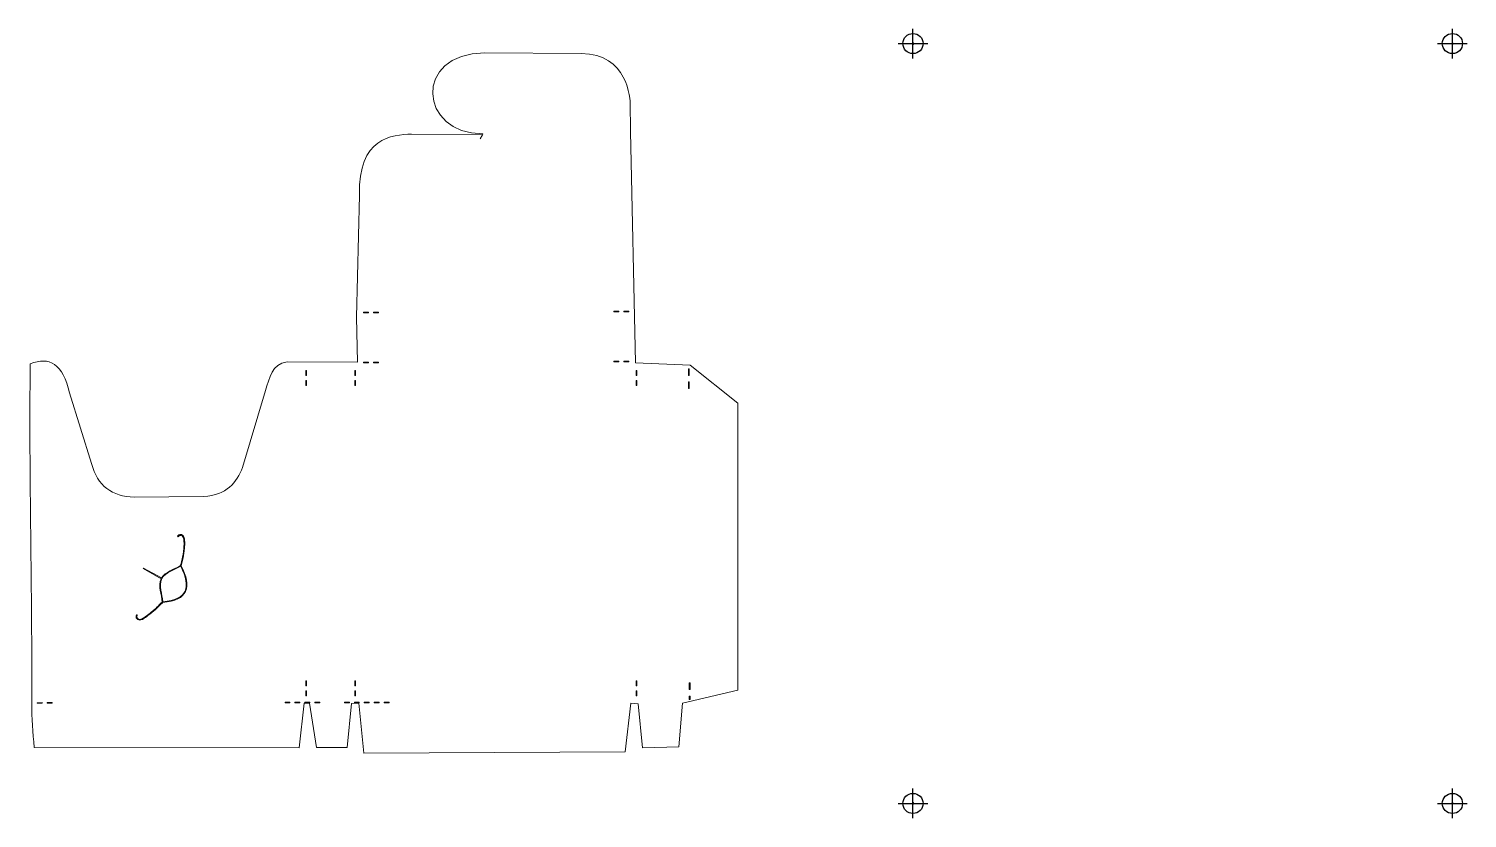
# Model space of a CAD drawing. Header units: centimetres. Extents: x -11.2 to 34.3, y -13.1 to 11.8.
import ezdxf

# ---------------------------------------------------------------- set-up
doc = ezdxf.new("R2010")
doc.units = ezdxf.units.CM
doc.header["$MEASUREMENT"] = 0
doc.layers.add('Layer 1', color=7, linetype='Continuous')

msp = doc.modelspace()

# ---------------------------------------------------------------- linework, layer by layer
at = {"layer": 'Layer 1', "lineweight": 30}
for centre in [(16.74872, 11.37896), (33.82228, 11.37896), (16.74872, -12.67187), (33.82228, -12.67187)]:
    msp.add_ellipse(centre, major_axis=(0, 0.31932), ratio=1, dxfattribs=at)
for points in [[(16.74873, 10.91022), (16.74873, 10.91022), (16.74873, 11.84772), (16.74873, 11.84772)], [(33.82228, 10.91022), (33.82228, 10.91022), (33.82228, 11.84772), (33.82228, 11.84772)], [(16.27998, 11.37897), (16.27998, 11.37897), (17.21748, 11.37897), (17.21748, 11.37897)], [(33.35353, 11.37897), (33.35353, 11.37897), (34.29103, 11.37897), (34.29103, 11.37897)], [(16.74873, -13.14064), (16.74873, -13.14064), (16.74873, -12.20314), (16.74873, -12.20314)], [(33.82228, -13.14064), (33.82228, -13.14064), (33.82228, -12.20314), (33.82228, -12.20314)], [(16.27998, -12.67189), (16.27998, -12.67189), (17.21748, -12.67189), (17.21748, -12.67189)], [(33.35353, -12.67189), (33.35353, -12.67189), (34.29103, -12.67189), (34.29103, -12.67189)]]:
    msp.add_open_spline(points, degree=3, dxfattribs=at)
at = {"layer": 'Layer 1', "color": 7}
for points in [[(16.77216, 11.37897), (16.77216, 11.36603), (16.76167, 11.35553), (16.74872, 11.35553), (16.74872, 11.35553), (16.73578, 11.35553), (16.72528, 11.36602), (16.72528, 11.37897), (16.72528, 11.37897), (16.72528, 11.39191), (16.73577, 11.40241), (16.74872, 11.40241), (16.74872, 11.40241), (16.76166, 11.40241), (16.77216, 11.39192), (16.77216, 11.37897)], [(33.84572, 11.37897), (33.84572, 11.36603), (33.83523, 11.35553), (33.82228, 11.35553), (33.82228, 11.35553), (33.80934, 11.35553), (33.79884, 11.36602), (33.79884, 11.37897), (33.79884, 11.37897), (33.79884, 11.39191), (33.80933, 11.40241), (33.82228, 11.40241), (33.82228, 11.40241), (33.83522, 11.40241), (33.84572, 11.39192), (33.84572, 11.37897)], [(16.77216, -12.67189), (16.77216, -12.68483), (16.76167, -12.69533), (16.74872, -12.69533), (16.74872, -12.69533), (16.73578, -12.69533), (16.72528, -12.68484), (16.72528, -12.67189), (16.72528, -12.67189), (16.72528, -12.65895), (16.73577, -12.64845), (16.74872, -12.64845), (16.74872, -12.64845), (16.76166, -12.64845), (16.77216, -12.65894), (16.77216, -12.67189)], [(33.84572, -12.67189), (33.84572, -12.68483), (33.83523, -12.69533), (33.82228, -12.69533), (33.82228, -12.69533), (33.80934, -12.69533), (33.79884, -12.68484), (33.79884, -12.67189), (33.79884, -12.67189), (33.79884, -12.65895), (33.80933, -12.64845), (33.82228, -12.64845), (33.82228, -12.64845), (33.83522, -12.64845), (33.84572, -12.65894), (33.84572, -12.67189)]]:
    msp.add_open_spline(points, degree=3, knots=[0, 0, 0, 0, 0.2, 0.2, 0.2, 0.2, 0.4, 0.4, 0.4, 0.4, 0.6, 0.6, 0.6, 0.6, 1, 1, 1, 1], dxfattribs=at)
at = {"layer": 'Layer 1', "color": 54, "lineweight": 20}
for points, knots in [([(3.20212, 11.08108), (0.90262, 11.0711), (1.11215, 8.50827), (3.13763, 8.5262), (3.13763, 8.5262), (3.13763, 8.5262), (3.12109, 8.49395), (3.12109, 8.49395), (3.12109, 8.49395), (3.12109, 8.49395), (3.05366, 8.36406), (3.05366, 8.36406), (3.05366, 8.36406), (3.05366, 8.36406), (3.12099, 8.49344), (3.12099, 8.49344), (3.12099, 8.49344), (3.12099, 8.49344), (0.8771, 8.51131), (0.8771, 8.51131), (0.8771, 8.51131), (0.27186, 8.49414), (-0.82037, 8.40692), (-0.76828, 6.58068), (-0.76828, 6.58068), (-0.76828, 6.58068), (-0.86833, 2.72024), (-0.86833, 2.72024), (-0.86833, 2.72024), (-0.86833, 2.72024), (-0.82864, 1.28984), (-0.82864, 1.28984), (-0.82864, 1.28984), (-0.82864, 1.28984), (-3.05858, 1.30059), (-3.05858, 1.30059), (-3.05858, 1.30059), (-3.55334, 1.24637), (-3.60758, 0.7833), (-3.74815, 0.40018), (-3.74815, 0.40018), (-3.74815, 0.40018), (-4.46914, -2.0406), (-4.46914, -2.0406), (-4.46914, -2.0406), (-4.66764, -2.51104), (-4.95601, -2.91254), (-5.70855, -2.96085), (-5.70855, -2.96085), (-5.70855, -2.96085), (-7.8988, -2.98069), (-7.8988, -2.98069), (-7.8988, -2.98069), (-8.59181, -2.95642), (-9.06256, -2.62824), (-9.249, -1.91078), (-9.249, -1.91078), (-9.249, -1.91078), (-9.94932, 0.31999), (-9.94932, 0.31999), (-9.94932, 0.31999), (-10.15209, 1.24453), (-10.58697, 1.48851), (-11.18955, 1.24024), (-11.18955, 1.24024), (-11.23639, -2.36386), (-11.12036, -5.97691), (-11.14407, -9.50184), (-11.14407, -9.50184), (-11.14722, -9.96922), (-11.09703, -10.43506), (-11.06966, -10.90165), (-11.06966, -10.90165), (-11.06966, -10.90165), (-2.67823, -10.91157), (-2.67823, -10.91157), (-2.67823, -10.91157), (-2.67823, -10.91157), (-2.51865, -9.50184), (-2.51865, -9.50184), (-2.51865, -9.50184), (-2.51865, -9.50184), (-2.34832, -9.50184), (-2.34832, -9.50184), (-2.34832, -9.50184), (-2.34832, -9.50184), (-2.12839, -10.90165), (-2.12839, -10.90165), (-2.12839, -10.90165), (-2.12839, -10.90165), (-1.15853, -10.90165), (-1.15853, -10.90165), (-1.15853, -10.90165), (-1.15853, -10.90165), (-1.01797, -9.51176), (-1.01797, -9.51176), (-1.01797, -9.51176), (-1.01797, -9.51176), (-0.78811, -9.50184), (-0.78811, -9.50184), (-0.78811, -9.50184), (-0.78811, -9.50184), (-0.62771, -11.08107), (-0.62771, -11.08107), (-0.62771, -11.08107), (-0.62771, -11.08107), (7.643, -11.04221), (7.643, -11.04221), (7.643, -11.04221), (7.643, -11.04221), (7.82325, -9.50184), (7.82325, -9.50184), (7.82325, -9.50184), (7.82325, -9.50184), (8.05311, -9.52168), (8.05311, -9.52168), (8.05311, -9.52168), (8.05311, -9.52168), (8.19284, -10.91157), (8.19284, -10.91157), (8.19284, -10.91157), (8.19284, -10.91157), (9.33303, -10.8818), (9.33303, -10.8818), (9.33303, -10.8818), (9.33303, -10.8818), (9.45292, -9.50183), (9.45292, -9.50183), (9.45292, -9.50183), (9.45292, -9.50183), (11.20082, -9.08263), (11.20082, -9.08263), (11.20082, -9.08263), (11.20082, -9.08263), (11.20082, 0.00072), (11.20082, 0.00072), (11.20082, 0.00072), (11.20082, 0.00072), (9.69352, 1.19974), (9.69352, 1.19974), (9.69352, 1.19974), (9.69352, 1.19974), (7.96298, 1.27002), (7.96298, 1.27002), (7.96298, 1.27002), (7.96298, 1.27002), (7.81333, 8.60063), (7.81333, 8.60063), (7.81333, 8.60063), (7.80788, 8.86701), (7.80062, 9.15472), (7.79679, 9.41753), (7.79679, 9.41753), (7.80406, 9.63658), (7.72273, 11.0586), (6.25228, 11.06125), (6.25228, 11.06125), (6.25228, 11.06125), (3.20213, 11.08109), (3.20213, 11.08109), (3.20213, 11.08109), (3.20213, 11.08109), (3.20212, 11.08108), (3.20212, 11.08108)], [0, 0, 0, 0, 0.02380952, 0.02380952, 0.02380952, 0.02380952, 0.04761905, 0.04761905, 0.04761905, 0.04761905, 0.07142857, 0.07142857, 0.07142857, 0.07142857, 0.0952381, 0.0952381, 0.0952381, 0.0952381, 0.11904762, 0.11904762, 0.11904762, 0.11904762, 0.14285714, 0.14285714, 0.14285714, 0.14285714, 0.16666667, 0.16666667, 0.16666667, 0.16666667, 0.19047619, 0.19047619, 0.19047619, 0.19047619, 0.21428571, 0.21428571, 0.21428571, 0.21428571, 0.23809524, 0.23809524, 0.23809524, 0.23809524, 0.26190476, 0.26190476, 0.26190476, 0.26190476, 0.28571429, 0.28571429, 0.28571429, 0.28571429, 0.30952381, 0.30952381, 0.30952381, 0.30952381, 0.33333333, 0.33333333, 0.33333333, 0.33333333, 0.35714286, 0.35714286, 0.35714286, 0.35714286, 0.38095238, 0.38095238, 0.38095238, 0.38095238, 0.4047619, 0.4047619, 0.4047619, 0.4047619, 0.42857143, 0.42857143, 0.42857143, 0.42857143, 0.45238095, 0.45238095, 0.45238095, 0.45238095, 0.47619048, 0.47619048, 0.47619048, 0.47619048, 0.5, 0.5, 0.5, 0.5, 0.52380952, 0.52380952, 0.52380952, 0.52380952, 0.54761905, 0.54761905, 0.54761905, 0.54761905, 0.57142857, 0.57142857, 0.57142857, 0.57142857, 0.5952381, 0.5952381, 0.5952381, 0.5952381, 0.61904762, 0.61904762, 0.61904762, 0.61904762, 0.64285714, 0.64285714, 0.64285714, 0.64285714, 0.66666667, 0.66666667, 0.66666667, 0.66666667, 0.69047619, 0.69047619, 0.69047619, 0.69047619, 0.71428571, 0.71428571, 0.71428571, 0.71428571, 0.73809524, 0.73809524, 0.73809524, 0.73809524, 0.76190476, 0.76190476, 0.76190476, 0.76190476, 0.78571429, 0.78571429, 0.78571429, 0.78571429, 0.80952381, 0.80952381, 0.80952381, 0.80952381, 0.83333333, 0.83333333, 0.83333333, 0.83333333, 0.85714286, 0.85714286, 0.85714286, 0.85714286, 0.88095238, 0.88095238, 0.88095238, 0.88095238, 0.9047619, 0.9047619, 0.9047619, 0.9047619, 0.92857143, 0.92857143, 0.92857143, 0.92857143, 0.95238095, 0.95238095, 0.95238095, 0.95238095, 1, 1, 1, 1]), ([(-0.64343, 2.87983), (-0.64343, 2.87983), (-0.48468, 2.87983), (-0.48468, 2.87983), (-0.48468, 2.87983), (-0.48468, 2.87983), (-0.48468, 2.85999), (-0.48468, 2.85999), (-0.48468, 2.85999), (-0.48468, 2.85999), (-0.64343, 2.85999), (-0.64343, 2.85999), (-0.64343, 2.85999), (-0.64343, 2.85999), (-0.64343, 2.87983), (-0.64343, 2.87983)], [0, 0, 0, 0, 0.2, 0.2, 0.2, 0.2, 0.4, 0.4, 0.4, 0.4, 0.6, 0.6, 0.6, 0.6, 1, 1, 1, 1]), ([(-0.16801, 2.88148), (-0.16801, 2.88148), (-0.16801, 2.86164), (-0.16801, 2.86164), (-0.16801, 2.86164), (-0.16801, 2.86164), (-0.32676, 2.86081), (-0.32676, 2.86081), (-0.32676, 2.86081), (-0.32676, 2.86081), (-0.32676, 2.88065), (-0.32676, 2.88065), (-0.32676, 2.88065), (-0.32676, 2.88065), (-0.16801, 2.88148), (-0.16801, 2.88148)], [0, 0, 0, 0, 0.2, 0.2, 0.2, 0.2, 0.4, 0.4, 0.4, 0.4, 0.6, 0.6, 0.6, 0.6, 1, 1, 1, 1]), ([(7.43546, 2.90711), (7.43546, 2.90711), (7.43546, 2.88727), (7.43546, 2.88727), (7.43546, 2.88727), (7.43546, 2.88727), (7.27754, 2.88727), (7.27754, 2.88727), (7.27754, 2.88727), (7.27754, 2.88727), (7.27754, 2.90629), (7.27754, 2.90629), (7.27754, 2.90629), (7.27754, 2.90629), (7.43546, 2.90712), (7.43546, 2.90712), (7.43546, 2.90712), (7.43546, 2.90712), (7.43546, 2.90712), (7.43546, 2.90712), (7.43546, 2.90712), (7.43546, 2.90712), (7.43546, 2.90711), (7.43546, 2.90711)], [0, 0, 0, 0, 0.14285714, 0.14285714, 0.14285714, 0.14285714, 0.28571429, 0.28571429, 0.28571429, 0.28571429, 0.42857143, 0.42857143, 0.42857143, 0.42857143, 0.57142857, 0.57142857, 0.57142857, 0.57142857, 0.71428571, 0.71428571, 0.71428571, 0.71428571, 1, 1, 1, 1]), ([(7.75296, 2.90794), (7.75296, 2.90794), (7.75296, 2.8881), (7.75296, 2.8881), (7.75296, 2.8881), (7.75296, 2.8881), (7.59421, 2.88727), (7.59421, 2.88727), (7.59421, 2.88727), (7.59421, 2.88727), (7.59421, 2.90711), (7.59421, 2.90711), (7.59421, 2.90711), (7.59421, 2.90711), (7.75296, 2.90794), (7.75296, 2.90794)], [0, 0, 0, 0, 0.2, 0.2, 0.2, 0.2, 0.4, 0.4, 0.4, 0.4, 0.6, 0.6, 0.6, 0.6, 1, 1, 1, 1]), ([(-2.46327, 1.03105), (-2.46327, 1.03105), (-2.44343, 1.03105), (-2.44343, 1.03105), (-2.44343, 1.03105), (-2.44343, 1.03105), (-2.44343, 0.8723), (-2.44343, 0.8723), (-2.44343, 0.8723), (-2.44343, 0.8723), (-2.46327, 0.8723), (-2.46327, 0.8723), (-2.46327, 0.8723), (-2.46327, 0.8723), (-2.46327, 1.03105), (-2.46327, 1.03105)], [0, 0, 0, 0, 0.2, 0.2, 0.2, 0.2, 0.4, 0.4, 0.4, 0.4, 0.6, 0.6, 0.6, 0.6, 1, 1, 1, 1]), ([(-0.91876, 1.03105), (-0.91876, 1.03105), (-0.89892, 1.03105), (-0.89892, 1.03105), (-0.89892, 1.03105), (-0.89892, 1.03105), (-0.89892, 0.8723), (-0.89892, 0.8723), (-0.89892, 0.8723), (-0.89892, 0.8723), (-0.91876, 0.8723), (-0.91876, 0.8723), (-0.91876, 0.8723), (-0.91876, 0.8723), (-0.91876, 1.03105), (-0.91876, 1.03105)], [0, 0, 0, 0, 0.2, 0.2, 0.2, 0.2, 0.4, 0.4, 0.4, 0.4, 0.6, 0.6, 0.6, 0.6, 1, 1, 1, 1]), ([(-0.64343, 1.29563), (-0.64343, 1.29563), (-0.48468, 1.29563), (-0.48468, 1.29563), (-0.48468, 1.29563), (-0.48468, 1.29563), (-0.48468, 1.27579), (-0.48468, 1.27579), (-0.48468, 1.27579), (-0.48468, 1.27579), (-0.64343, 1.27579), (-0.64343, 1.27579), (-0.64343, 1.27579), (-0.64343, 1.27579), (-0.64343, 1.29563), (-0.64343, 1.29563)], [0, 0, 0, 0, 0.2, 0.2, 0.2, 0.2, 0.4, 0.4, 0.4, 0.4, 0.6, 0.6, 0.6, 0.6, 1, 1, 1, 1]), ([(-0.16801, 1.29729), (-0.16801, 1.29729), (-0.16801, 1.27745), (-0.16801, 1.27745), (-0.16801, 1.27745), (-0.16801, 1.27745), (-0.32676, 1.27662), (-0.32676, 1.27662), (-0.32676, 1.27662), (-0.32676, 1.27662), (-0.32676, 1.29646), (-0.32676, 1.29646), (-0.32676, 1.29646), (-0.32676, 1.29646), (-0.16801, 1.29729), (-0.16801, 1.29729)], [0, 0, 0, 0, 0.2, 0.2, 0.2, 0.2, 0.4, 0.4, 0.4, 0.4, 0.6, 0.6, 0.6, 0.6, 1, 1, 1, 1]), ([(7.27753, 1.32292), (7.27753, 1.32292), (7.43545, 1.32292), (7.43545, 1.32292), (7.43545, 1.32292), (7.43545, 1.32292), (7.43545, 1.30308), (7.43545, 1.30308), (7.43545, 1.30308), (7.43545, 1.30308), (7.27753, 1.30308), (7.27753, 1.30308), (7.27753, 1.30308), (7.27753, 1.30308), (7.27753, 1.32292), (7.27753, 1.32292)], [0, 0, 0, 0, 0.2, 0.2, 0.2, 0.2, 0.4, 0.4, 0.4, 0.4, 0.6, 0.6, 0.6, 0.6, 1, 1, 1, 1]), ([(7.75296, 1.32374), (7.75296, 1.32374), (7.75296, 1.3039), (7.75296, 1.3039), (7.75296, 1.3039), (7.75296, 1.3039), (7.59421, 1.30307), (7.59421, 1.30307), (7.59421, 1.30307), (7.59421, 1.30307), (7.59421, 1.32291), (7.59421, 1.32291), (7.59421, 1.32291), (7.59421, 1.32291), (7.75296, 1.32374), (7.75296, 1.32374)], [0, 0, 0, 0, 0.2, 0.2, 0.2, 0.2, 0.4, 0.4, 0.4, 0.4, 0.6, 0.6, 0.6, 0.6, 1, 1, 1, 1]), ([(7.99191, 1.03105), (7.99191, 1.03105), (8.01175, 1.03105), (8.01175, 1.03105), (8.01175, 1.03105), (8.01175, 1.03105), (8.01175, 0.8723), (8.01175, 0.8723), (8.01175, 0.8723), (8.01175, 0.8723), (7.99191, 0.8723), (7.99191, 0.8723), (7.99191, 0.8723), (7.99191, 0.8723), (7.99191, 1.03105), (7.99191, 1.03105)], [0, 0, 0, 0, 0.2, 0.2, 0.2, 0.2, 0.4, 0.4, 0.4, 0.4, 0.6, 0.6, 0.6, 0.6, 1, 1, 1, 1]), ([(9.64059, 1.08562), (9.64059, 1.08562), (9.66705, 1.08562), (9.66705, 1.08562), (9.66705, 1.08562), (9.66705, 1.08562), (9.66788, 0.87809), (9.66788, 0.87809), (9.66788, 0.87809), (9.66788, 0.87809), (9.64142, 0.87809), (9.64142, 0.87809), (9.64142, 0.87809), (9.64142, 0.87809), (9.64059, 1.08562), (9.64059, 1.08562)], [0, 0, 0, 0, 0.2, 0.2, 0.2, 0.2, 0.4, 0.4, 0.4, 0.4, 0.6, 0.6, 0.6, 0.6, 1, 1, 1, 1]), ([(-2.46327, 0.71438), (-2.46327, 0.71438), (-2.44343, 0.71438), (-2.44343, 0.71438), (-2.44343, 0.71438), (-2.44343, 0.71438), (-2.44343, 0.55563), (-2.44343, 0.55563), (-2.44343, 0.55563), (-2.44343, 0.55563), (-2.46327, 0.55563), (-2.46327, 0.55563), (-2.46327, 0.55563), (-2.46327, 0.55563), (-2.46327, 0.71438), (-2.46327, 0.71438)], [0, 0, 0, 0, 0.2, 0.2, 0.2, 0.2, 0.4, 0.4, 0.4, 0.4, 0.6, 0.6, 0.6, 0.6, 1, 1, 1, 1]), ([(-0.91876, 0.71438), (-0.91876, 0.71438), (-0.89892, 0.71438), (-0.89892, 0.71438), (-0.89892, 0.71438), (-0.89892, 0.71438), (-0.89892, 0.55563), (-0.89892, 0.55563), (-0.89892, 0.55563), (-0.89892, 0.55563), (-0.91876, 0.55563), (-0.91876, 0.55563), (-0.91876, 0.55563), (-0.91876, 0.55563), (-0.91876, 0.71438), (-0.91876, 0.71438)], [0, 0, 0, 0, 0.2, 0.2, 0.2, 0.2, 0.4, 0.4, 0.4, 0.4, 0.6, 0.6, 0.6, 0.6, 1, 1, 1, 1]), ([(7.99191, 0.71438), (7.99191, 0.71438), (8.01175, 0.71438), (8.01175, 0.71438), (8.01175, 0.71438), (8.01175, 0.71438), (8.01175, 0.55563), (8.01175, 0.55563), (8.01175, 0.55563), (8.01175, 0.55563), (7.99191, 0.55563), (7.99191, 0.55563), (7.99191, 0.55563), (7.99191, 0.55563), (7.99191, 0.71438), (7.99191, 0.71438)], [0, 0, 0, 0, 0.2, 0.2, 0.2, 0.2, 0.4, 0.4, 0.4, 0.4, 0.6, 0.6, 0.6, 0.6, 1, 1, 1, 1]), ([(9.64142, 0.67138), (9.64142, 0.67138), (9.66788, 0.67138), (9.66788, 0.67138), (9.66788, 0.67138), (9.66788, 0.67138), (9.66871, 0.46385), (9.66871, 0.46385), (9.66871, 0.46385), (9.66871, 0.46385), (9.64225, 0.46385), (9.64225, 0.46385), (9.64225, 0.46385), (9.64225, 0.46385), (9.64142, 0.67138), (9.64142, 0.67138)], [0, 0, 0, 0, 0.2, 0.2, 0.2, 0.2, 0.4, 0.4, 0.4, 0.4, 0.6, 0.6, 0.6, 0.6, 1, 1, 1, 1]), ([(-6.43367, -4.15892), (-6.42188, -4.1584), (-6.40977, -4.15992), (-6.39812, -4.16388), (-6.39812, -4.16388), (-6.35497, -4.17856), (-6.32033, -4.22626), (-6.31048, -4.31023), (-6.31048, -4.31023), (-6.30146, -4.36332), (-6.29858, -4.42674), (-6.30138, -4.49627), (-6.30138, -4.49627), (-6.30172, -4.50421), (-6.30341, -4.51301), (-6.30386, -4.52107), (-6.30386, -4.52107), (-6.30988, -4.72449), (-6.35116, -4.91215), (-6.40969, -5.15111), (-6.40969, -5.15111), (-6.23639, -5.48649), (-6.18208, -5.7604), (-6.27326, -5.95974), (-6.27326, -5.95974), (-6.36453, -6.15929), (-6.60029, -6.27967), (-6.9959, -6.31114), (-6.9959, -6.31114), (-6.99943, -6.31455), (-7.00393, -6.31764), (-7.00748, -6.32106), (-7.00748, -6.32106), (-7.15369, -6.46227), (-7.30186, -6.60786), (-7.46471, -6.72786), (-7.46471, -6.72786), (-7.46899, -6.73122), (-7.47289, -6.73285), (-7.47711, -6.73613), (-7.47711, -6.73613), (-7.52538, -6.77361), (-7.57002, -6.80754), (-7.61023, -6.83039), (-7.61023, -6.83039), (-7.62128, -6.83667), (-7.63113, -6.84038), (-7.64165, -6.84527), (-7.64165, -6.84527), (-7.67173, -6.86176), (-7.70029, -6.87151), (-7.72516, -6.8709), (-7.72516, -6.8709), (-7.74507, -6.87041), (-7.76209, -6.86316), (-7.77725, -6.85436), (-7.77725, -6.85436), (-7.77818, -6.85385), (-7.77881, -6.85407), (-7.77974, -6.85353), (-7.77974, -6.85353), (-7.78811, -6.84836), (-7.79381, -6.84069), (-7.80041, -6.83369), (-7.80041, -6.83369), (-7.80773, -6.82673), (-7.81546, -6.82238), (-7.82191, -6.81302), (-7.82191, -6.81302), (-7.83802, -6.78962), (-7.85009, -6.75375), (-7.82522, -6.69975), (-7.82522, -6.69975), (-7.82522, -6.69975), (-7.8244, -6.69975), (-7.8244, -6.69975), (-7.8244, -6.69975), (-7.8244, -6.69975), (-7.81613, -6.70388), (-7.81613, -6.70388), (-7.81613, -6.70388), (-7.81613, -6.70388), (-7.80703, -6.70801), (-7.80703, -6.70801), (-7.80703, -6.70801), (-7.81032, -6.71515), (-7.80833, -6.71922), (-7.81034, -6.72537), (-7.81034, -6.72537), (-7.81727, -6.75034), (-7.8168, -6.77723), (-7.80455, -6.80061), (-7.80455, -6.80061), (-7.80041, -6.80852), (-7.79318, -6.81396), (-7.78719, -6.82045), (-7.78719, -6.82045), (-7.78158, -6.82583), (-7.77582, -6.83344), (-7.76983, -6.83699), (-7.76983, -6.83699), (-7.75706, -6.84454), (-7.74358, -6.84811), (-7.72849, -6.84857), (-7.72849, -6.84857), (-7.70611, -6.84925), (-7.67898, -6.84042), (-7.64994, -6.82707), (-7.64994, -6.82707), (-7.63871, -6.82085), (-7.62822, -6.8159), (-7.61604, -6.8064), (-7.61604, -6.8064), (-7.61604, -6.8064), (-7.61522, -6.8064), (-7.61522, -6.8064), (-7.61522, -6.8064), (-7.5696, -6.77916), (-7.52561, -6.7473), (-7.4821, -6.71545), (-7.4821, -6.71545), (-7.48049, -6.71419), (-7.47875, -6.71424), (-7.47714, -6.71297), (-7.47714, -6.71297), (-7.42414, -6.67139), (-7.36571, -6.62258), (-7.30185, -6.57158), (-7.30185, -6.57158), (-7.30106, -6.57089), (-7.30016, -6.57061), (-7.29936, -6.56993), (-7.29936, -6.56993), (-7.19061, -6.48241), (-7.0935, -6.35833), (-7.0108, -6.29708), (-7.0108, -6.29708), (-7.01046, -6.29684), (-7.0103, -6.29732), (-7.00998, -6.29708), (-7.00998, -6.29708), (-7.02105, -6.17507), (-7.05722, -6.05255), (-7.07695, -5.92832), (-7.07695, -5.92832), (-7.09624, -5.80691), (-7.09724, -5.68327), (-7.04222, -5.56038), (-7.04222, -5.56038), (-7.04222, -5.56038), (-7.04386, -5.55955), (-7.04386, -5.55955), (-7.04386, -5.55955), (-7.04386, -5.55955), (-7.61437, -5.23957), (-7.61437, -5.23957), (-7.61437, -5.23957), (-7.61437, -5.23957), (-7.60941, -5.23047), (-7.60941, -5.23047), (-7.60941, -5.23047), (-7.60941, -5.23047), (-7.60445, -5.2222), (-7.60445, -5.2222), (-7.60445, -5.2222), (-7.60445, -5.2222), (-7.0389, -5.53391), (-7.0389, -5.53391), (-7.0389, -5.53391), (-6.91136, -5.34372), (-6.6423, -5.26512), (-6.43119, -5.14613), (-6.43119, -5.14613), (-6.43119, -5.14613), (-6.43284, -5.12629), (-6.43284, -5.12629), (-6.43284, -5.12629), (-6.43284, -5.12629), (-6.43367, -5.12464), (-6.43367, -5.12464), (-6.43367, -5.12464), (-6.43367, -5.12464), (-6.43284, -5.12216), (-6.43284, -5.12216), (-6.43284, -5.12216), (-6.3948, -5.01755), (-6.33612, -4.74415), (-6.3237, -4.51941), (-6.3237, -4.51941), (-6.322, -4.46096), (-6.32123, -4.40195), (-6.32618, -4.33916), (-6.32618, -4.33916), (-6.32653, -4.33044), (-6.32864, -4.32391), (-6.32949, -4.31601), (-6.32949, -4.31601), (-6.33524, -4.28114), (-6.34396, -4.25042), (-6.35595, -4.22919), (-6.35595, -4.22919), (-6.37062, -4.2032), (-6.38824, -4.18946), (-6.413, -4.18785), (-6.413, -4.18785), (-6.43776, -4.18624), (-6.47081, -4.19831), (-6.51305, -4.22919), (-6.51305, -4.22919), (-6.51305, -4.22919), (-6.52793, -4.21596), (-6.52793, -4.21596), (-6.52793, -4.21596), (-6.52714, -4.21471), (-6.52544, -4.21387), (-6.52462, -4.21265), (-6.52462, -4.21265), (-6.50318, -4.1808), (-6.46903, -4.16047), (-6.43367, -4.15891), (-6.43367, -4.15891), (-6.43367, -4.15891), (-6.43366, -4.1589), (-6.43366, -4.1589), (-6.43366, -4.1589), (-6.43366, -4.1589), (-6.43367, -4.15892), (-6.43367, -4.15892)], [0, 0, 0, 0, 0.01724138, 0.01724138, 0.01724138, 0.01724138, 0.03448276, 0.03448276, 0.03448276, 0.03448276, 0.05172414, 0.05172414, 0.05172414, 0.05172414, 0.06896552, 0.06896552, 0.06896552, 0.06896552, 0.0862069, 0.0862069, 0.0862069, 0.0862069, 0.10344828, 0.10344828, 0.10344828, 0.10344828, 0.12068966, 0.12068966, 0.12068966, 0.12068966, 0.13793103, 0.13793103, 0.13793103, 0.13793103, 0.15517241, 0.15517241, 0.15517241, 0.15517241, 0.17241379, 0.17241379, 0.17241379, 0.17241379, 0.18965517, 0.18965517, 0.18965517, 0.18965517, 0.20689655, 0.20689655, 0.20689655, 0.20689655, 0.22413793, 0.22413793, 0.22413793, 0.22413793, 0.24137931, 0.24137931, 0.24137931, 0.24137931, 0.25862069, 0.25862069, 0.25862069, 0.25862069, 0.27586207, 0.27586207, 0.27586207, 0.27586207, 0.29310345, 0.29310345, 0.29310345, 0.29310345, 0.31034483, 0.31034483, 0.31034483, 0.31034483, 0.32758621, 0.32758621, 0.32758621, 0.32758621, 0.34482759, 0.34482759, 0.34482759, 0.34482759, 0.36206897, 0.36206897, 0.36206897, 0.36206897, 0.37931034, 0.37931034, 0.37931034, 0.37931034, 0.39655172, 0.39655172, 0.39655172, 0.39655172, 0.4137931, 0.4137931, 0.4137931, 0.4137931, 0.43103448, 0.43103448, 0.43103448, 0.43103448, 0.44827586, 0.44827586, 0.44827586, 0.44827586, 0.46551724, 0.46551724, 0.46551724, 0.46551724, 0.48275862, 0.48275862, 0.48275862, 0.48275862, 0.5, 0.5, 0.5, 0.5, 0.51724138, 0.51724138, 0.51724138, 0.51724138, 0.53448276, 0.53448276, 0.53448276, 0.53448276, 0.55172414, 0.55172414, 0.55172414, 0.55172414, 0.56896552, 0.56896552, 0.56896552, 0.56896552, 0.5862069, 0.5862069, 0.5862069, 0.5862069, 0.60344828, 0.60344828, 0.60344828, 0.60344828, 0.62068966, 0.62068966, 0.62068966, 0.62068966, 0.63793103, 0.63793103, 0.63793103, 0.63793103, 0.65517241, 0.65517241, 0.65517241, 0.65517241, 0.67241379, 0.67241379, 0.67241379, 0.67241379, 0.68965517, 0.68965517, 0.68965517, 0.68965517, 0.70689655, 0.70689655, 0.70689655, 0.70689655, 0.72413793, 0.72413793, 0.72413793, 0.72413793, 0.74137931, 0.74137931, 0.74137931, 0.74137931, 0.75862069, 0.75862069, 0.75862069, 0.75862069, 0.77586207, 0.77586207, 0.77586207, 0.77586207, 0.79310345, 0.79310345, 0.79310345, 0.79310345, 0.81034483, 0.81034483, 0.81034483, 0.81034483, 0.82758621, 0.82758621, 0.82758621, 0.82758621, 0.84482759, 0.84482759, 0.84482759, 0.84482759, 0.86206897, 0.86206897, 0.86206897, 0.86206897, 0.87931034, 0.87931034, 0.87931034, 0.87931034, 0.89655172, 0.89655172, 0.89655172, 0.89655172, 0.9137931, 0.9137931, 0.9137931, 0.9137931, 0.93103448, 0.93103448, 0.93103448, 0.93103448, 0.94827586, 0.94827586, 0.94827586, 0.94827586, 0.96551724, 0.96551724, 0.96551724, 0.96551724, 1, 1, 1, 1]), ([(-6.42458, -5.16599), (-6.63738, -5.28523), (-6.89988, -5.36462), (-7.02155, -5.54385), (-7.02155, -5.54385), (-7.02155, -5.54385), (-7.01576, -5.54716), (-7.01576, -5.54716), (-7.01576, -5.54716), (-7.01576, -5.54716), (-7.01989, -5.55543), (-7.01989, -5.55543), (-7.01989, -5.55543), (-7.0791, -5.67804), (-7.07681, -5.80011), (-7.0571, -5.92419), (-7.0571, -5.92419), (-7.03793, -6.04481), (-7.00284, -6.16682), (-6.99095, -6.28965), (-6.99095, -6.28965), (-6.60276, -6.25765), (-6.37813, -6.14015), (-6.29146, -5.95065), (-6.29146, -5.95065), (-6.20489, -5.7614), (-6.25497, -5.49621), (-6.42458, -5.166), (-6.42458, -5.166), (-6.42458, -5.166), (-6.42458, -5.16599), (-6.42458, -5.16599)], [0, 0, 0, 0, 0.11111111, 0.11111111, 0.11111111, 0.11111111, 0.22222222, 0.22222222, 0.22222222, 0.22222222, 0.33333333, 0.33333333, 0.33333333, 0.33333333, 0.44444444, 0.44444444, 0.44444444, 0.44444444, 0.55555556, 0.55555556, 0.55555556, 0.55555556, 0.66666667, 0.66666667, 0.66666667, 0.66666667, 0.77777778, 0.77777778, 0.77777778, 0.77777778, 1, 1, 1, 1]), ([(-2.46327, -8.79078), (-2.46327, -8.79078), (-2.44343, -8.79078), (-2.44343, -8.79078), (-2.44343, -8.79078), (-2.44343, -8.79078), (-2.44343, -8.9487), (-2.44343, -8.9487), (-2.44343, -8.9487), (-2.44343, -8.9487), (-2.46327, -8.9487), (-2.46327, -8.9487), (-2.46327, -8.9487), (-2.46327, -8.9487), (-2.46327, -8.79078), (-2.46327, -8.79078)], [0, 0, 0, 0, 0.2, 0.2, 0.2, 0.2, 0.4, 0.4, 0.4, 0.4, 0.6, 0.6, 0.6, 0.6, 1, 1, 1, 1]), ([(-0.91876, -8.79078), (-0.91876, -8.79078), (-0.89892, -8.79078), (-0.89892, -8.79078), (-0.89892, -8.79078), (-0.89892, -8.79078), (-0.89892, -8.9487), (-0.89892, -8.9487), (-0.89892, -8.9487), (-0.89892, -8.9487), (-0.91876, -8.9487), (-0.91876, -8.9487), (-0.91876, -8.9487), (-0.91876, -8.9487), (-0.91876, -8.79078), (-0.91876, -8.79078)], [0, 0, 0, 0, 0.2, 0.2, 0.2, 0.2, 0.4, 0.4, 0.4, 0.4, 0.6, 0.6, 0.6, 0.6, 1, 1, 1, 1]), ([(7.99191, -8.79078), (7.99191, -8.79078), (8.01175, -8.79078), (8.01175, -8.79078), (8.01175, -8.79078), (8.01175, -8.79078), (8.01175, -8.9487), (8.01175, -8.9487), (8.01175, -8.9487), (8.01175, -8.9487), (7.99191, -8.9487), (7.99191, -8.9487), (7.99191, -8.9487), (7.99191, -8.9487), (7.99191, -8.79078), (7.99191, -8.79078)], [0, 0, 0, 0, 0.2, 0.2, 0.2, 0.2, 0.4, 0.4, 0.4, 0.4, 0.6, 0.6, 0.6, 0.6, 1, 1, 1, 1]), ([(9.66623, -8.85858), (9.66623, -8.85858), (9.69269, -8.85858), (9.69269, -8.85858), (9.69269, -8.85858), (9.69269, -8.85858), (9.69269, -9.06611), (9.69269, -9.06611), (9.69269, -9.06611), (9.69269, -9.06611), (9.66623, -9.06611), (9.66623, -9.06611), (9.66623, -9.06611), (9.66623, -9.06611), (9.66623, -8.85858), (9.66623, -8.85858)], [0, 0, 0, 0, 0.2, 0.2, 0.2, 0.2, 0.4, 0.4, 0.4, 0.4, 0.6, 0.6, 0.6, 0.6, 1, 1, 1, 1]), ([(-10.8117, -9.482), (-10.8117, -9.482), (-10.8117, -9.50184), (-10.8117, -9.50184), (-10.8117, -9.50184), (-10.8117, -9.50184), (-10.96797, -9.50184), (-10.96797, -9.50184), (-10.96797, -9.50184), (-10.96797, -9.50184), (-10.96797, -9.48282), (-10.96797, -9.48282), (-10.96797, -9.48282), (-10.96797, -9.48282), (-10.8117, -9.48199), (-10.8117, -9.48199), (-10.8117, -9.48199), (-10.8117, -9.48199), (-10.8117, -9.48199), (-10.8117, -9.48199), (-10.8117, -9.48199), (-10.8117, -9.48199), (-10.8117, -9.482), (-10.8117, -9.482)], [0, 0, 0, 0, 0.14285714, 0.14285714, 0.14285714, 0.14285714, 0.28571429, 0.28571429, 0.28571429, 0.28571429, 0.42857143, 0.42857143, 0.42857143, 0.42857143, 0.57142857, 0.57142857, 0.57142857, 0.57142857, 0.71428571, 0.71428571, 0.71428571, 0.71428571, 1, 1, 1, 1]), ([(-10.6546, -9.482), (-10.6546, -9.482), (-10.49751, -9.482), (-10.49751, -9.482), (-10.49751, -9.482), (-10.49751, -9.482), (-10.49751, -9.50102), (-10.49751, -9.50102), (-10.49751, -9.50102), (-10.49751, -9.50102), (-10.6546, -9.50185), (-10.6546, -9.50185), (-10.6546, -9.50185), (-10.6546, -9.50185), (-10.6546, -9.48201), (-10.6546, -9.48201), (-10.6546, -9.48201), (-10.6546, -9.48201), (-10.6546, -9.48201), (-10.6546, -9.48201), (-10.6546, -9.48201), (-10.6546, -9.48201), (-10.6546, -9.482), (-10.6546, -9.482)], [0, 0, 0, 0, 0.14285714, 0.14285714, 0.14285714, 0.14285714, 0.28571429, 0.28571429, 0.28571429, 0.28571429, 0.42857143, 0.42857143, 0.42857143, 0.42857143, 0.57142857, 0.57142857, 0.57142857, 0.57142857, 0.71428571, 0.71428571, 0.71428571, 0.71428571, 1, 1, 1, 1]), ([(-3.12638, -9.47125), (-3.12638, -9.47125), (-2.97011, -9.47125), (-2.97011, -9.47125), (-2.97011, -9.47125), (-2.97011, -9.47125), (-2.97011, -9.49027), (-2.97011, -9.49027), (-2.97011, -9.49027), (-2.97011, -9.49027), (-3.12638, -9.4911), (-3.12638, -9.4911), (-3.12638, -9.4911), (-3.12638, -9.4911), (-3.12638, -9.47126), (-3.12638, -9.47126), (-3.12638, -9.47126), (-3.12638, -9.47126), (-3.12638, -9.47126), (-3.12638, -9.47126), (-3.12638, -9.47126), (-3.12638, -9.47126), (-3.12638, -9.47125), (-3.12638, -9.47125)], [0, 0, 0, 0, 0.14285714, 0.14285714, 0.14285714, 0.14285714, 0.28571429, 0.28571429, 0.28571429, 0.28571429, 0.42857143, 0.42857143, 0.42857143, 0.42857143, 0.57142857, 0.57142857, 0.57142857, 0.57142857, 0.71428571, 0.71428571, 0.71428571, 0.71428571, 1, 1, 1, 1]), ([(-2.81301, -9.47043), (-2.81301, -9.47043), (-2.65674, -9.47043), (-2.65674, -9.47043), (-2.65674, -9.47043), (-2.65674, -9.47043), (-2.65674, -9.49027), (-2.65674, -9.49027), (-2.65674, -9.49027), (-2.65674, -9.49027), (-2.81301, -9.49027), (-2.81301, -9.49027), (-2.81301, -9.49027), (-2.81301, -9.49027), (-2.81301, -9.47043), (-2.81301, -9.47043)], [0, 0, 0, 0, 0.2, 0.2, 0.2, 0.2, 0.4, 0.4, 0.4, 0.4, 0.6, 0.6, 0.6, 0.6, 1, 1, 1, 1]), ([(-2.49965, -9.47043), (-2.49965, -9.47043), (-2.34255, -9.47043), (-2.34255, -9.47043), (-2.34255, -9.47043), (-2.34255, -9.47043), (-2.34255, -9.49027), (-2.34255, -9.49027), (-2.34255, -9.49027), (-2.34255, -9.49027), (-2.49965, -9.49027), (-2.49965, -9.49027), (-2.49965, -9.49027), (-2.49965, -9.49027), (-2.49965, -9.47043), (-2.49965, -9.47043)], [0, 0, 0, 0, 0.2, 0.2, 0.2, 0.2, 0.4, 0.4, 0.4, 0.4, 0.6, 0.6, 0.6, 0.6, 1, 1, 1, 1]), ([(-2.46327, -9.10745), (-2.46327, -9.10745), (-2.44343, -9.10745), (-2.44343, -9.10745), (-2.44343, -9.10745), (-2.44343, -9.10745), (-2.44343, -9.2662), (-2.44343, -9.2662), (-2.44343, -9.2662), (-2.44343, -9.2662), (-2.46327, -9.2662), (-2.46327, -9.2662), (-2.46327, -9.2662), (-2.46327, -9.2662), (-2.46327, -9.10745), (-2.46327, -9.10745)], [0, 0, 0, 0, 0.2, 0.2, 0.2, 0.2, 0.4, 0.4, 0.4, 0.4, 0.6, 0.6, 0.6, 0.6, 1, 1, 1, 1]), ([(-2.02918, -9.4696), (-2.02918, -9.4696), (-2.02918, -9.48944), (-2.02918, -9.48944), (-2.02918, -9.48944), (-2.02918, -9.48944), (-2.18628, -9.49027), (-2.18628, -9.49027), (-2.18628, -9.49027), (-2.18628, -9.49027), (-2.18628, -9.47043), (-2.18628, -9.47043), (-2.18628, -9.47043), (-2.18628, -9.47043), (-2.02918, -9.4696), (-2.02918, -9.4696)], [0, 0, 0, 0, 0.2, 0.2, 0.2, 0.2, 0.4, 0.4, 0.4, 0.4, 0.6, 0.6, 0.6, 0.6, 1, 1, 1, 1]), ([(-1.08826, -9.46795), (-1.08826, -9.46795), (-1.08826, -9.48779), (-1.08826, -9.48779), (-1.08826, -9.48779), (-1.08826, -9.48779), (-1.24453, -9.48779), (-1.24453, -9.48779), (-1.24453, -9.48779), (-1.24453, -9.48779), (-1.24453, -9.46877), (-1.24453, -9.46877), (-1.24453, -9.46877), (-1.24453, -9.46877), (-1.08826, -9.46794), (-1.08826, -9.46794), (-1.08826, -9.46794), (-1.08826, -9.46794), (-1.08826, -9.46794), (-1.08826, -9.46794), (-1.08826, -9.46794), (-1.08826, -9.46794), (-1.08826, -9.46795), (-1.08826, -9.46795)], [0, 0, 0, 0, 0.14285714, 0.14285714, 0.14285714, 0.14285714, 0.28571429, 0.28571429, 0.28571429, 0.28571429, 0.42857143, 0.42857143, 0.42857143, 0.42857143, 0.57142857, 0.57142857, 0.57142857, 0.57142857, 0.71428571, 0.71428571, 0.71428571, 0.71428571, 1, 1, 1, 1]), ([(-0.93116, -9.46795), (-0.93116, -9.46795), (-0.77489, -9.46795), (-0.77489, -9.46795), (-0.77489, -9.46795), (-0.77489, -9.46795), (-0.77489, -9.48779), (-0.77489, -9.48779), (-0.77489, -9.48779), (-0.77489, -9.48779), (-0.93116, -9.48779), (-0.93116, -9.48779), (-0.93116, -9.48779), (-0.93116, -9.48779), (-0.93116, -9.46795), (-0.93116, -9.46795)], [0, 0, 0, 0, 0.2, 0.2, 0.2, 0.2, 0.4, 0.4, 0.4, 0.4, 0.6, 0.6, 0.6, 0.6, 1, 1, 1, 1]), ([(-0.91876, -9.10745), (-0.91876, -9.10745), (-0.89892, -9.10745), (-0.89892, -9.10745), (-0.89892, -9.10745), (-0.89892, -9.10745), (-0.89892, -9.2662), (-0.89892, -9.2662), (-0.89892, -9.2662), (-0.89892, -9.2662), (-0.91876, -9.2662), (-0.91876, -9.2662), (-0.91876, -9.2662), (-0.91876, -9.2662), (-0.91876, -9.10745), (-0.91876, -9.10745)], [0, 0, 0, 0, 0.2, 0.2, 0.2, 0.2, 0.4, 0.4, 0.4, 0.4, 0.6, 0.6, 0.6, 0.6, 1, 1, 1, 1]), ([(-0.61697, -9.46795), (-0.61697, -9.46795), (-0.4607, -9.46795), (-0.4607, -9.46795), (-0.4607, -9.46795), (-0.4607, -9.46795), (-0.4607, -9.48779), (-0.4607, -9.48779), (-0.4607, -9.48779), (-0.4607, -9.48779), (-0.61697, -9.48779), (-0.61697, -9.48779), (-0.61697, -9.48779), (-0.61697, -9.48779), (-0.61697, -9.46795), (-0.61697, -9.46795)], [0, 0, 0, 0, 0.2, 0.2, 0.2, 0.2, 0.4, 0.4, 0.4, 0.4, 0.6, 0.6, 0.6, 0.6, 1, 1, 1, 1]), ([(-0.14734, -9.46712), (-0.14734, -9.46712), (-0.14734, -9.48696), (-0.14734, -9.48696), (-0.14734, -9.48696), (-0.14734, -9.48696), (-0.30361, -9.48696), (-0.30361, -9.48696), (-0.30361, -9.48696), (-0.30361, -9.48696), (-0.30361, -9.46794), (-0.30361, -9.46794), (-0.30361, -9.46794), (-0.30361, -9.46794), (-0.14734, -9.46711), (-0.14734, -9.46711), (-0.14734, -9.46711), (-0.14734, -9.46711), (-0.14734, -9.46711), (-0.14734, -9.46711), (-0.14734, -9.46711), (-0.14734, -9.46711), (-0.14734, -9.46712), (-0.14734, -9.46712)], [0, 0, 0, 0, 0.14285714, 0.14285714, 0.14285714, 0.14285714, 0.28571429, 0.28571429, 0.28571429, 0.28571429, 0.42857143, 0.42857143, 0.42857143, 0.42857143, 0.57142857, 0.57142857, 0.57142857, 0.57142857, 0.71428571, 0.71428571, 0.71428571, 0.71428571, 1, 1, 1, 1]), ([(0.00976, -9.46712), (0.00976, -9.46712), (0.16686, -9.46712), (0.16686, -9.46712), (0.16686, -9.46712), (0.16686, -9.46712), (0.16686, -9.48614), (0.16686, -9.48614), (0.16686, -9.48614), (0.16686, -9.48614), (0.00976, -9.48697), (0.00976, -9.48697), (0.00976, -9.48697), (0.00976, -9.48697), (0.00976, -9.46713), (0.00976, -9.46713), (0.00976, -9.46713), (0.00976, -9.46713), (0.00976, -9.46713), (0.00976, -9.46713), (0.00976, -9.46713), (0.00976, -9.46713), (0.00976, -9.46712), (0.00976, -9.46712)], [0, 0, 0, 0, 0.14285714, 0.14285714, 0.14285714, 0.14285714, 0.28571429, 0.28571429, 0.28571429, 0.28571429, 0.42857143, 0.42857143, 0.42857143, 0.42857143, 0.57142857, 0.57142857, 0.57142857, 0.57142857, 0.71428571, 0.71428571, 0.71428571, 0.71428571, 1, 1, 1, 1]), ([(7.99191, -9.10745), (7.99191, -9.10745), (8.01175, -9.10745), (8.01175, -9.10745), (8.01175, -9.10745), (8.01175, -9.10745), (8.01175, -9.2662), (8.01175, -9.2662), (8.01175, -9.2662), (8.01175, -9.2662), (7.99191, -9.2662), (7.99191, -9.2662), (7.99191, -9.2662), (7.99191, -9.2662), (7.99191, -9.10745), (7.99191, -9.10745)], [0, 0, 0, 0, 0.2, 0.2, 0.2, 0.2, 0.4, 0.4, 0.4, 0.4, 0.6, 0.6, 0.6, 0.6, 1, 1, 1, 1]), ([(9.66705, -9.27282), (9.66705, -9.27282), (9.69351, -9.27282), (9.69351, -9.27282), (9.69351, -9.27282), (9.69351, -9.27282), (9.69351, -9.37865), (9.69351, -9.37865), (9.69351, -9.37865), (9.69351, -9.37865), (9.66705, -9.37865), (9.66705, -9.37865), (9.66705, -9.37865), (9.66705, -9.37865), (9.66705, -9.27282), (9.66705, -9.27282)], [0, 0, 0, 0, 0.2, 0.2, 0.2, 0.2, 0.4, 0.4, 0.4, 0.4, 0.6, 0.6, 0.6, 0.6, 1, 1, 1, 1])]:
    msp.add_open_spline(points, degree=3, knots=knots, dxfattribs=at)

doc.saveas('drawing.dxf')
